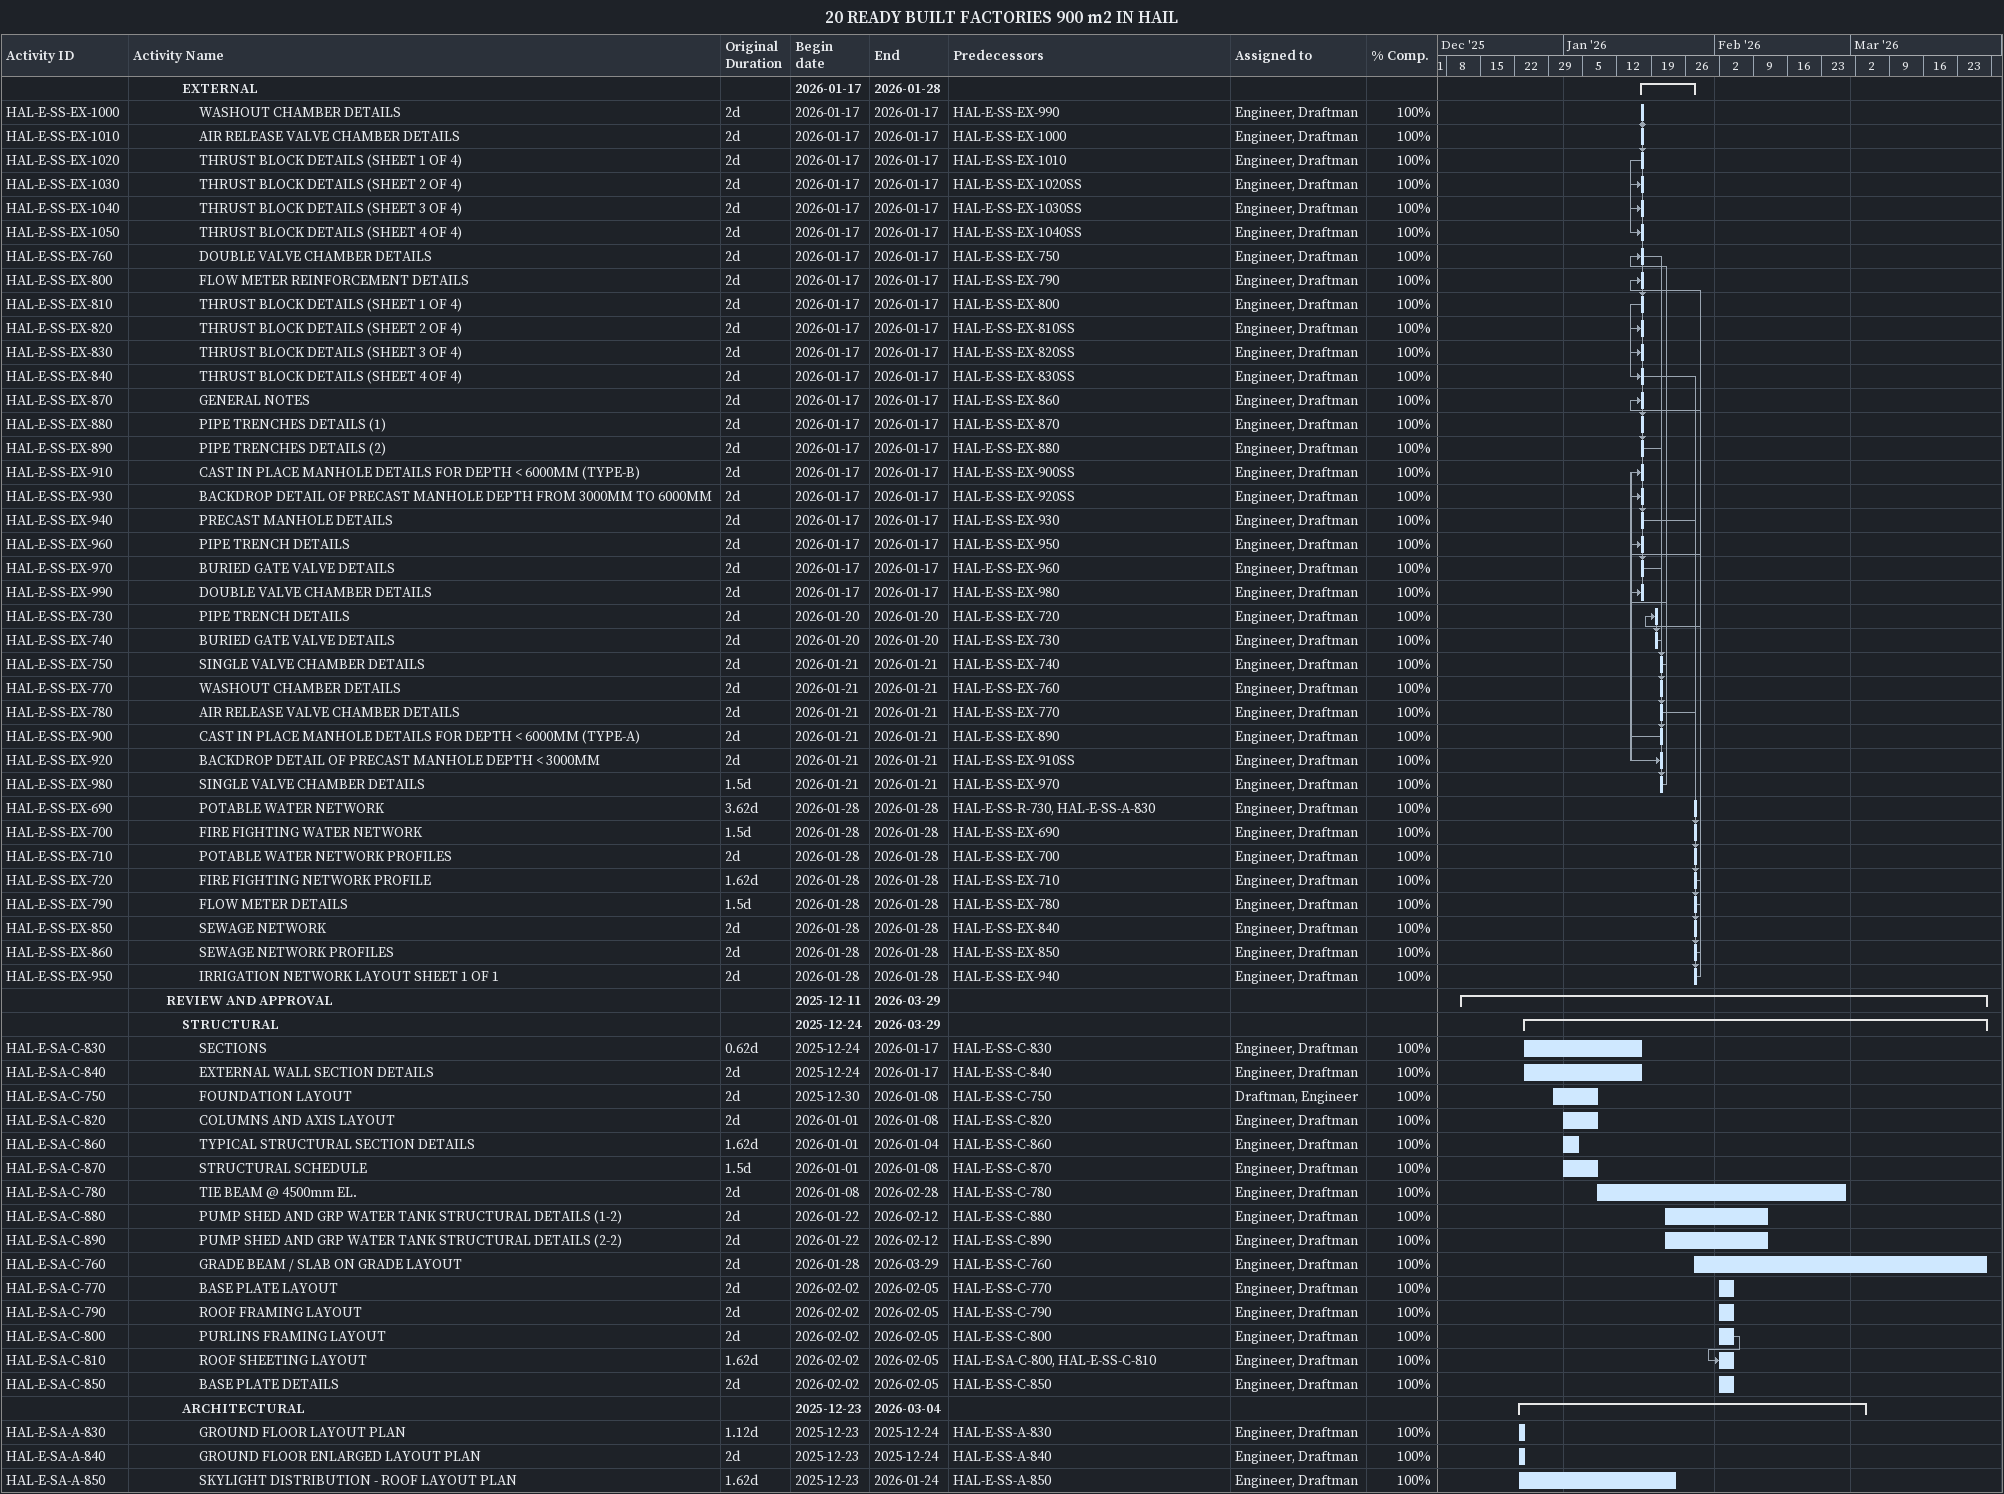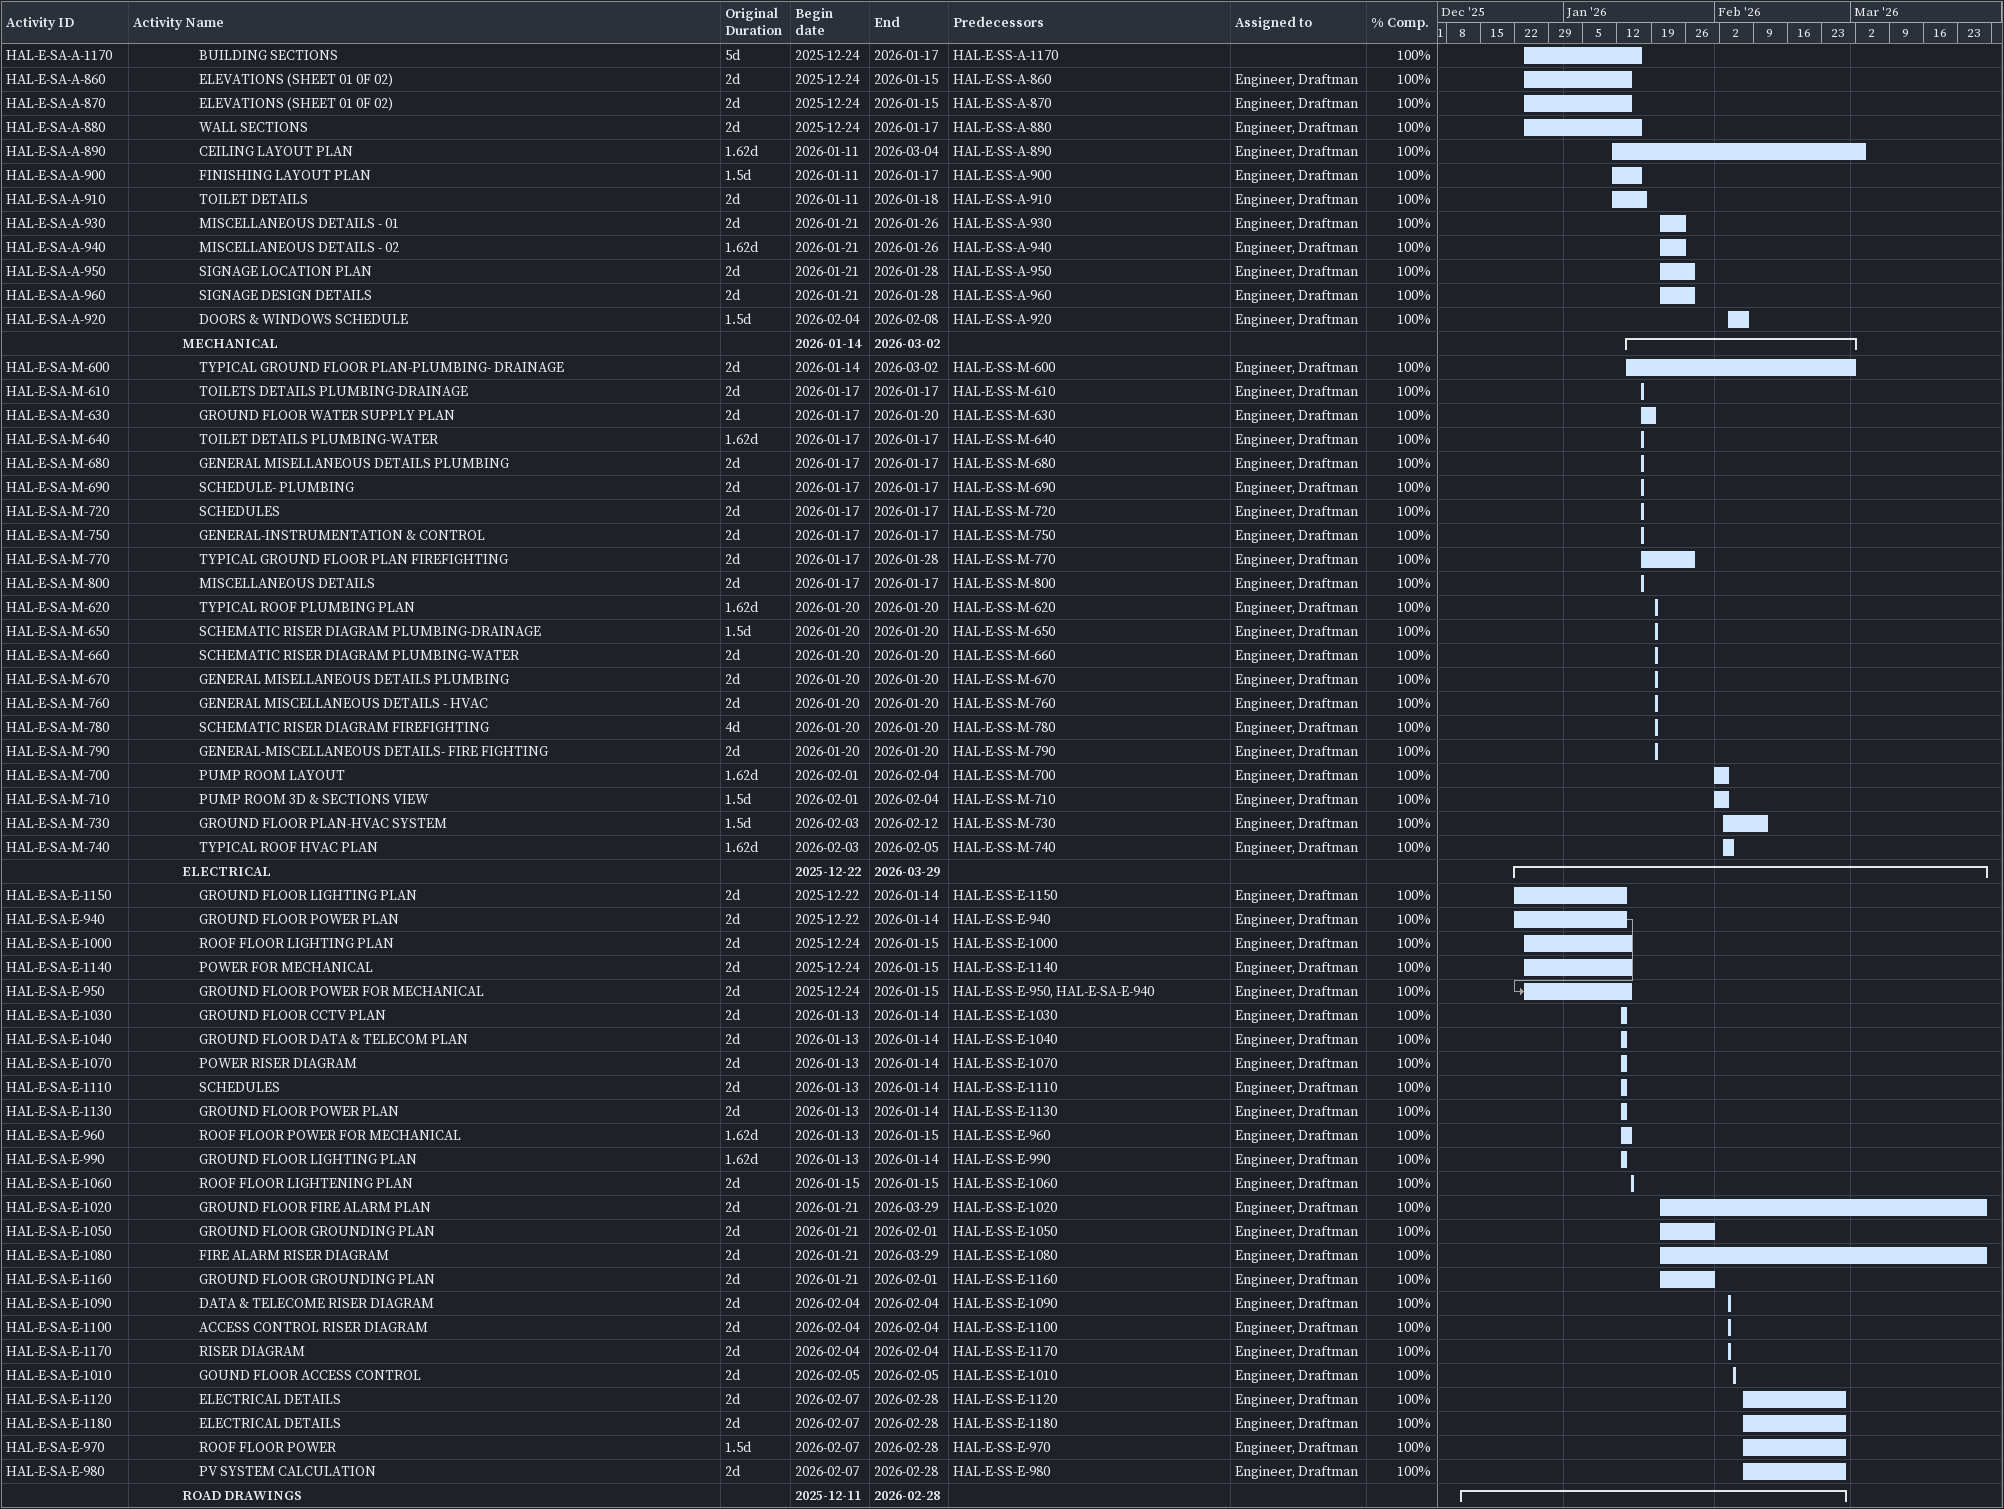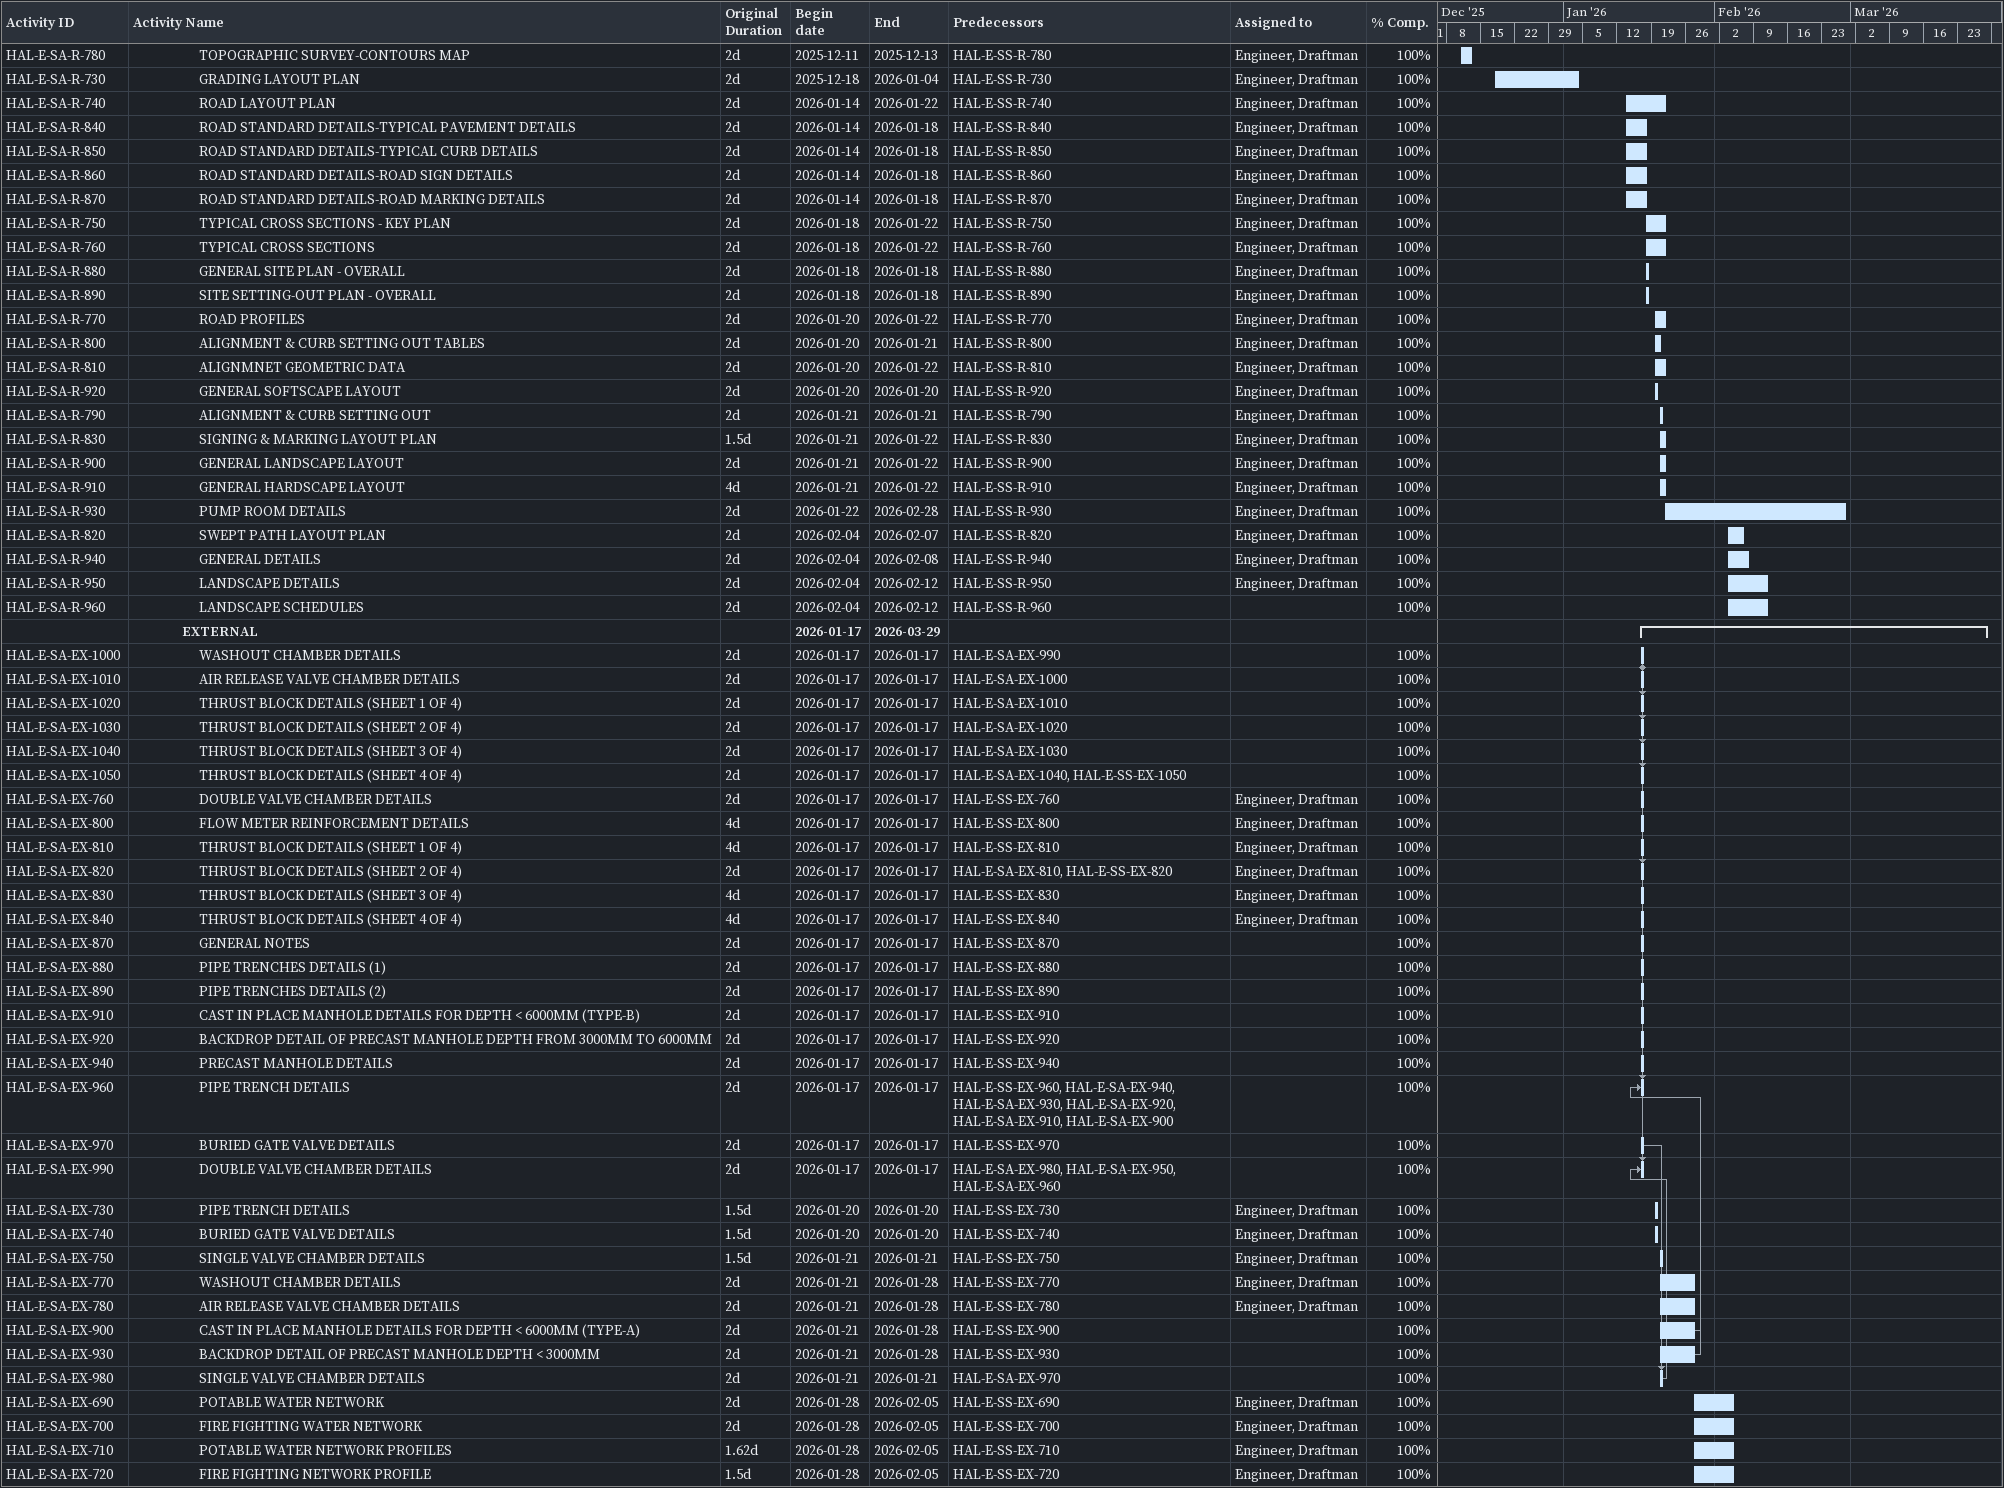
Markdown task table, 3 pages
20 READY BUILT FACTORIES 900 m2 IN HAIL

| ID | Level | Task | Original duration | Start | Finish | Predecessors | Resources | % complete |
|---|---|---|---|---|---|---|---|---|
|  | 4 | **EXTERNAL** |  | 2026-01-17 | 2026-01-28 |  |  |  |
| HAL-E-SS-EX-1000 | 5 | WASHOUT CHAMBER DETAILS | 2d | 2026-01-17 | 2026-01-17 | HAL-E-SS-EX-990 | Engineer, Draftman | 100 |
| HAL-E-SS-EX-1010 | 5 | AIR RELEASE VALVE CHAMBER DETAILS | 2d | 2026-01-17 | 2026-01-17 | HAL-E-SS-EX-1000 | Engineer, Draftman | 100 |
| HAL-E-SS-EX-1020 | 5 | THRUST BLOCK DETAILS (SHEET 1 OF 4) | 2d | 2026-01-17 | 2026-01-17 | HAL-E-SS-EX-1010 | Engineer, Draftman | 100 |
| HAL-E-SS-EX-1030 | 5 | THRUST BLOCK DETAILS (SHEET 2 OF 4) | 2d | 2026-01-17 | 2026-01-17 | HAL-E-SS-EX-1020SS | Engineer, Draftman | 100 |
| HAL-E-SS-EX-1040 | 5 | THRUST BLOCK DETAILS (SHEET 3 OF 4) | 2d | 2026-01-17 | 2026-01-17 | HAL-E-SS-EX-1030SS | Engineer, Draftman | 100 |
| HAL-E-SS-EX-1050 | 5 | THRUST BLOCK DETAILS (SHEET 4 OF 4) | 2d | 2026-01-17 | 2026-01-17 | HAL-E-SS-EX-1040SS | Engineer, Draftman | 100 |
| HAL-E-SS-EX-760 | 5 | DOUBLE VALVE CHAMBER DETAILS | 2d | 2026-01-17 | 2026-01-17 | HAL-E-SS-EX-750 | Engineer, Draftman | 100 |
| HAL-E-SS-EX-800 | 5 | FLOW METER REINFORCEMENT DETAILS | 2d | 2026-01-17 | 2026-01-17 | HAL-E-SS-EX-790 | Engineer, Draftman | 100 |
| HAL-E-SS-EX-810 | 5 | THRUST BLOCK DETAILS (SHEET 1 OF 4) | 2d | 2026-01-17 | 2026-01-17 | HAL-E-SS-EX-800 | Engineer, Draftman | 100 |
| HAL-E-SS-EX-820 | 5 | THRUST BLOCK DETAILS (SHEET 2 OF 4) | 2d | 2026-01-17 | 2026-01-17 | HAL-E-SS-EX-810SS | Engineer, Draftman | 100 |
| HAL-E-SS-EX-830 | 5 | THRUST BLOCK DETAILS (SHEET 3 OF 4) | 2d | 2026-01-17 | 2026-01-17 | HAL-E-SS-EX-820SS | Engineer, Draftman | 100 |
| HAL-E-SS-EX-840 | 5 | THRUST BLOCK DETAILS (SHEET 4 OF 4) | 2d | 2026-01-17 | 2026-01-17 | HAL-E-SS-EX-830SS | Engineer, Draftman | 100 |
| HAL-E-SS-EX-870 | 5 | GENERAL NOTES | 2d | 2026-01-17 | 2026-01-17 | HAL-E-SS-EX-860 | Engineer, Draftman | 100 |
| HAL-E-SS-EX-880 | 5 | PIPE TRENCHES DETAILS (1) | 2d | 2026-01-17 | 2026-01-17 | HAL-E-SS-EX-870 | Engineer, Draftman | 100 |
| HAL-E-SS-EX-890 | 5 | PIPE TRENCHES DETAILS (2) | 2d | 2026-01-17 | 2026-01-17 | HAL-E-SS-EX-880 | Engineer, Draftman | 100 |
| HAL-E-SS-EX-910 | 5 | CAST IN PLACE MANHOLE DETAILS FOR DEPTH < 6000MM (TYPE-B) | 2d | 2026-01-17 | 2026-01-17 | HAL-E-SS-EX-900SS | Engineer, Draftman | 100 |
| HAL-E-SS-EX-930 | 5 | BACKDROP DETAIL OF PRECAST MANHOLE DEPTH FROM 3000MM TO 6000MM | 2d | 2026-01-17 | 2026-01-17 | HAL-E-SS-EX-920SS | Engineer, Draftman | 100 |
| HAL-E-SS-EX-940 | 5 | PRECAST MANHOLE DETAILS | 2d | 2026-01-17 | 2026-01-17 | HAL-E-SS-EX-930 | Engineer, Draftman | 100 |
| HAL-E-SS-EX-960 | 5 | PIPE TRENCH DETAILS | 2d | 2026-01-17 | 2026-01-17 | HAL-E-SS-EX-950 | Engineer, Draftman | 100 |
| HAL-E-SS-EX-970 | 5 | BURIED GATE VALVE DETAILS | 2d | 2026-01-17 | 2026-01-17 | HAL-E-SS-EX-960 | Engineer, Draftman | 100 |
| HAL-E-SS-EX-990 | 5 | DOUBLE VALVE CHAMBER DETAILS | 2d | 2026-01-17 | 2026-01-17 | HAL-E-SS-EX-980 | Engineer, Draftman | 100 |
| HAL-E-SS-EX-730 | 5 | PIPE TRENCH DETAILS | 2d | 2026-01-20 | 2026-01-20 | HAL-E-SS-EX-720 | Engineer, Draftman | 100 |
| HAL-E-SS-EX-740 | 5 | BURIED GATE VALVE DETAILS | 2d | 2026-01-20 | 2026-01-20 | HAL-E-SS-EX-730 | Engineer, Draftman | 100 |
| HAL-E-SS-EX-750 | 5 | SINGLE VALVE CHAMBER DETAILS | 2d | 2026-01-21 | 2026-01-21 | HAL-E-SS-EX-740 | Engineer, Draftman | 100 |
| HAL-E-SS-EX-770 | 5 | WASHOUT CHAMBER DETAILS | 2d | 2026-01-21 | 2026-01-21 | HAL-E-SS-EX-760 | Engineer, Draftman | 100 |
| HAL-E-SS-EX-780 | 5 | AIR RELEASE VALVE CHAMBER DETAILS | 2d | 2026-01-21 | 2026-01-21 | HAL-E-SS-EX-770 | Engineer, Draftman | 100 |
| HAL-E-SS-EX-900 | 5 | CAST IN PLACE MANHOLE DETAILS FOR DEPTH < 6000MM (TYPE-A) | 2d | 2026-01-21 | 2026-01-21 | HAL-E-SS-EX-890 | Engineer, Draftman | 100 |
| HAL-E-SS-EX-920 | 5 | BACKDROP DETAIL OF PRECAST MANHOLE DEPTH < 3000MM | 2d | 2026-01-21 | 2026-01-21 | HAL-E-SS-EX-910SS | Engineer, Draftman | 100 |
| HAL-E-SS-EX-980 | 5 | SINGLE VALVE CHAMBER DETAILS | 1.5d | 2026-01-21 | 2026-01-21 | HAL-E-SS-EX-970 | Engineer, Draftman | 100 |
| HAL-E-SS-EX-690 | 5 | POTABLE WATER NETWORK | 3.62d | 2026-01-28 | 2026-01-28 | HAL-E-SS-R-730, HAL-E-SS-A-830 | Engineer, Draftman | 100 |
| HAL-E-SS-EX-700 | 5 | FIRE FIGHTING WATER NETWORK | 1.5d | 2026-01-28 | 2026-01-28 | HAL-E-SS-EX-690 | Engineer, Draftman | 100 |
| HAL-E-SS-EX-710 | 5 | POTABLE WATER NETWORK PROFILES | 2d | 2026-01-28 | 2026-01-28 | HAL-E-SS-EX-700 | Engineer, Draftman | 100 |
| HAL-E-SS-EX-720 | 5 | FIRE FIGHTING NETWORK PROFILE | 1.62d | 2026-01-28 | 2026-01-28 | HAL-E-SS-EX-710 | Engineer, Draftman | 100 |
| HAL-E-SS-EX-790 | 5 | FLOW METER DETAILS | 1.5d | 2026-01-28 | 2026-01-28 | HAL-E-SS-EX-780 | Engineer, Draftman | 100 |
| HAL-E-SS-EX-850 | 5 | SEWAGE NETWORK | 2d | 2026-01-28 | 2026-01-28 | HAL-E-SS-EX-840 | Engineer, Draftman | 100 |
| HAL-E-SS-EX-860 | 5 | SEWAGE NETWORK PROFILES | 2d | 2026-01-28 | 2026-01-28 | HAL-E-SS-EX-850 | Engineer, Draftman | 100 |
| HAL-E-SS-EX-950 | 5 | IRRIGATION NETWORK LAYOUT SHEET 1 OF 1 | 2d | 2026-01-28 | 2026-01-28 | HAL-E-SS-EX-940 | Engineer, Draftman | 100 |
|  | 3 | **REVIEW AND APPROVAL** |  | 2025-12-11 | 2026-03-29 |  |  |  |
|  | 4 | **STRUCTURAL** |  | 2025-12-24 | 2026-03-29 |  |  |  |
| HAL-E-SA-C-830 | 5 | SECTIONS | 0.62d | 2025-12-24 | 2026-01-17 | HAL-E-SS-C-830 | Engineer, Draftman | 100 |
| HAL-E-SA-C-840 | 5 | EXTERNAL WALL SECTION DETAILS | 2d | 2025-12-24 | 2026-01-17 | HAL-E-SS-C-840 | Engineer, Draftman | 100 |
| HAL-E-SA-C-750 | 5 | FOUNDATION LAYOUT | 2d | 2025-12-30 | 2026-01-08 | HAL-E-SS-C-750 | Draftman, Engineer | 100 |
| HAL-E-SA-C-820 | 5 | COLUMNS AND AXIS LAYOUT | 2d | 2026-01-01 | 2026-01-08 | HAL-E-SS-C-820 | Engineer, Draftman | 100 |
| HAL-E-SA-C-860 | 5 | TYPICAL STRUCTURAL SECTION DETAILS | 1.62d | 2026-01-01 | 2026-01-04 | HAL-E-SS-C-860 | Engineer, Draftman | 100 |
| HAL-E-SA-C-870 | 5 | STRUCTURAL SCHEDULE | 1.5d | 2026-01-01 | 2026-01-08 | HAL-E-SS-C-870 | Engineer, Draftman | 100 |
| HAL-E-SA-C-780 | 5 | TIE BEAM @ 4500mm EL. | 2d | 2026-01-08 | 2026-02-28 | HAL-E-SS-C-780 | Engineer, Draftman | 100 |
| HAL-E-SA-C-880 | 5 | PUMP SHED AND GRP WATER TANK STRUCTURAL DETAILS (1-2) | 2d | 2026-01-22 | 2026-02-12 | HAL-E-SS-C-880 | Engineer, Draftman | 100 |
| HAL-E-SA-C-890 | 5 | PUMP SHED AND GRP WATER TANK STRUCTURAL DETAILS (2-2) | 2d | 2026-01-22 | 2026-02-12 | HAL-E-SS-C-890 | Engineer, Draftman | 100 |
| HAL-E-SA-C-760 | 5 | GRADE BEAM / SLAB ON GRADE LAYOUT | 2d | 2026-01-28 | 2026-03-29 | HAL-E-SS-C-760 | Engineer, Draftman | 100 |
| HAL-E-SA-C-770 | 5 | BASE PLATE LAYOUT | 2d | 2026-02-02 | 2026-02-05 | HAL-E-SS-C-770 | Engineer, Draftman | 100 |
| HAL-E-SA-C-790 | 5 | ROOF FRAMING LAYOUT | 2d | 2026-02-02 | 2026-02-05 | HAL-E-SS-C-790 | Engineer, Draftman | 100 |
| HAL-E-SA-C-800 | 5 | PURLINS FRAMING LAYOUT | 2d | 2026-02-02 | 2026-02-05 | HAL-E-SS-C-800 | Engineer, Draftman | 100 |
| HAL-E-SA-C-810 | 5 | ROOF SHEETING LAYOUT | 1.62d | 2026-02-02 | 2026-02-05 | HAL-E-SA-C-800, HAL-E-SS-C-810 | Engineer, Draftman | 100 |
| HAL-E-SA-C-850 | 5 | BASE PLATE DETAILS | 2d | 2026-02-02 | 2026-02-05 | HAL-E-SS-C-850 | Engineer, Draftman | 100 |
|  | 4 | **ARCHITECTURAL** |  | 2025-12-23 | 2026-03-04 |  |  |  |
| HAL-E-SA-A-830 | 5 | GROUND FLOOR LAYOUT PLAN | 1.12d | 2025-12-23 | 2025-12-24 | HAL-E-SS-A-830 | Engineer, Draftman | 100 |
| HAL-E-SA-A-840 | 5 | GROUND FLOOR ENLARGED LAYOUT PLAN | 2d | 2025-12-23 | 2025-12-24 | HAL-E-SS-A-840 | Engineer, Draftman | 100 |
| HAL-E-SA-A-850 | 5 | SKYLIGHT DISTRIBUTION - ROOF LAYOUT PLAN | 1.62d | 2025-12-23 | 2026-01-24 | HAL-E-SS-A-850 | Engineer, Draftman | 100 |
| HAL-E-SA-A-1170 | 5 | BUILDING SECTIONS | 5d | 2025-12-24 | 2026-01-17 | HAL-E-SS-A-1170 |  | 100 |
| HAL-E-SA-A-860 | 5 | ELEVATIONS (SHEET 01 0F 02) | 2d | 2025-12-24 | 2026-01-15 | HAL-E-SS-A-860 | Engineer, Draftman | 100 |
| HAL-E-SA-A-870 | 5 | ELEVATIONS (SHEET 01 0F 02) | 2d | 2025-12-24 | 2026-01-15 | HAL-E-SS-A-870 | Engineer, Draftman | 100 |
| HAL-E-SA-A-880 | 5 | WALL SECTIONS | 2d | 2025-12-24 | 2026-01-17 | HAL-E-SS-A-880 | Engineer, Draftman | 100 |
| HAL-E-SA-A-890 | 5 | CEILING LAYOUT PLAN | 1.62d | 2026-01-11 | 2026-03-04 | HAL-E-SS-A-890 | Engineer, Draftman | 100 |
| HAL-E-SA-A-900 | 5 | FINISHING LAYOUT PLAN | 1.5d | 2026-01-11 | 2026-01-17 | HAL-E-SS-A-900 | Engineer, Draftman | 100 |
| HAL-E-SA-A-910 | 5 | TOILET DETAILS | 2d | 2026-01-11 | 2026-01-18 | HAL-E-SS-A-910 | Engineer, Draftman | 100 |
| HAL-E-SA-A-930 | 5 | MISCELLANEOUS DETAILS - 01 | 2d | 2026-01-21 | 2026-01-26 | HAL-E-SS-A-930 | Engineer, Draftman | 100 |
| HAL-E-SA-A-940 | 5 | MISCELLANEOUS DETAILS - 02 | 1.62d | 2026-01-21 | 2026-01-26 | HAL-E-SS-A-940 | Engineer, Draftman | 100 |
| HAL-E-SA-A-950 | 5 | SIGNAGE LOCATION PLAN | 2d | 2026-01-21 | 2026-01-28 | HAL-E-SS-A-950 | Engineer, Draftman | 100 |
| HAL-E-SA-A-960 | 5 | SIGNAGE DESIGN DETAILS | 2d | 2026-01-21 | 2026-01-28 | HAL-E-SS-A-960 | Engineer, Draftman | 100 |
| HAL-E-SA-A-920 | 5 | DOORS & WINDOWS SCHEDULE | 1.5d | 2026-02-04 | 2026-02-08 | HAL-E-SS-A-920 | Engineer, Draftman | 100 |
|  | 4 | **MECHANICAL** |  | 2026-01-14 | 2026-03-02 |  |  |  |
| HAL-E-SA-M-600 | 5 | TYPICAL GROUND FLOOR PLAN-PLUMBING- DRAINAGE | 2d | 2026-01-14 | 2026-03-02 | HAL-E-SS-M-600 | Engineer, Draftman | 100 |
| HAL-E-SA-M-610 | 5 | TOILETS DETAILS PLUMBING-DRAINAGE | 2d | 2026-01-17 | 2026-01-17 | HAL-E-SS-M-610 | Engineer, Draftman | 100 |
| HAL-E-SA-M-630 | 5 | GROUND FLOOR WATER SUPPLY PLAN | 2d | 2026-01-17 | 2026-01-20 | HAL-E-SS-M-630 | Engineer, Draftman | 100 |
| HAL-E-SA-M-640 | 5 | TOILET DETAILS PLUMBING-WATER | 1.62d | 2026-01-17 | 2026-01-17 | HAL-E-SS-M-640 | Engineer, Draftman | 100 |
| HAL-E-SA-M-680 | 5 | GENERAL MISELLANEOUS DETAILS PLUMBING | 2d | 2026-01-17 | 2026-01-17 | HAL-E-SS-M-680 | Engineer, Draftman | 100 |
| HAL-E-SA-M-690 | 5 | SCHEDULE- PLUMBING | 2d | 2026-01-17 | 2026-01-17 | HAL-E-SS-M-690 | Engineer, Draftman | 100 |
| HAL-E-SA-M-720 | 5 | SCHEDULES | 2d | 2026-01-17 | 2026-01-17 | HAL-E-SS-M-720 | Engineer, Draftman | 100 |
| HAL-E-SA-M-750 | 5 | GENERAL-INSTRUMENTATION & CONTROL | 2d | 2026-01-17 | 2026-01-17 | HAL-E-SS-M-750 | Engineer, Draftman | 100 |
| HAL-E-SA-M-770 | 5 | TYPICAL GROUND FLOOR PLAN FIREFIGHTING | 2d | 2026-01-17 | 2026-01-28 | HAL-E-SS-M-770 | Engineer, Draftman | 100 |
| HAL-E-SA-M-800 | 5 | MISCELLANEOUS DETAILS | 2d | 2026-01-17 | 2026-01-17 | HAL-E-SS-M-800 | Engineer, Draftman | 100 |
| HAL-E-SA-M-620 | 5 | TYPICAL ROOF PLUMBING PLAN | 1.62d | 2026-01-20 | 2026-01-20 | HAL-E-SS-M-620 | Engineer, Draftman | 100 |
| HAL-E-SA-M-650 | 5 | SCHEMATIC RISER DIAGRAM PLUMBING-DRAINAGE | 1.5d | 2026-01-20 | 2026-01-20 | HAL-E-SS-M-650 | Engineer, Draftman | 100 |
| HAL-E-SA-M-660 | 5 | SCHEMATIC RISER DIAGRAM PLUMBING-WATER | 2d | 2026-01-20 | 2026-01-20 | HAL-E-SS-M-660 | Engineer, Draftman | 100 |
| HAL-E-SA-M-670 | 5 | GENERAL MISELLANEOUS DETAILS PLUMBING | 2d | 2026-01-20 | 2026-01-20 | HAL-E-SS-M-670 | Engineer, Draftman | 100 |
| HAL-E-SA-M-760 | 5 | GENERAL MISCELLANEOUS DETAILS - HVAC | 2d | 2026-01-20 | 2026-01-20 | HAL-E-SS-M-760 | Engineer, Draftman | 100 |
| HAL-E-SA-M-780 | 5 | SCHEMATIC RISER DIAGRAM FIREFIGHTING | 4d | 2026-01-20 | 2026-01-20 | HAL-E-SS-M-780 | Engineer, Draftman | 100 |
| HAL-E-SA-M-790 | 5 | GENERAL-MISCELLANEOUS DETAILS- FIRE FIGHTING | 2d | 2026-01-20 | 2026-01-20 | HAL-E-SS-M-790 | Engineer, Draftman | 100 |
| HAL-E-SA-M-700 | 5 | PUMP ROOM LAYOUT | 1.62d | 2026-02-01 | 2026-02-04 | HAL-E-SS-M-700 | Engineer, Draftman | 100 |
| HAL-E-SA-M-710 | 5 | PUMP ROOM 3D & SECTIONS VIEW | 1.5d | 2026-02-01 | 2026-02-04 | HAL-E-SS-M-710 | Engineer, Draftman | 100 |
| HAL-E-SA-M-730 | 5 | GROUND FLOOR PLAN-HVAC SYSTEM | 1.5d | 2026-02-03 | 2026-02-12 | HAL-E-SS-M-730 | Engineer, Draftman | 100 |
| HAL-E-SA-M-740 | 5 | TYPICAL ROOF HVAC PLAN | 1.62d | 2026-02-03 | 2026-02-05 | HAL-E-SS-M-740 | Engineer, Draftman | 100 |
|  | 4 | **ELECTRICAL** |  | 2025-12-22 | 2026-03-29 |  |  |  |
| HAL-E-SA-E-1150 | 5 | GROUND FLOOR LIGHTING PLAN | 2d | 2025-12-22 | 2026-01-14 | HAL-E-SS-E-1150 | Engineer, Draftman | 100 |
| HAL-E-SA-E-940 | 5 | GROUND FLOOR POWER PLAN | 2d | 2025-12-22 | 2026-01-14 | HAL-E-SS-E-940 | Engineer, Draftman | 100 |
| HAL-E-SA-E-1000 | 5 | ROOF FLOOR LIGHTING PLAN | 2d | 2025-12-24 | 2026-01-15 | HAL-E-SS-E-1000 | Engineer, Draftman | 100 |
| HAL-E-SA-E-1140 | 5 | POWER FOR MECHANICAL | 2d | 2025-12-24 | 2026-01-15 | HAL-E-SS-E-1140 | Engineer, Draftman | 100 |
| HAL-E-SA-E-950 | 5 | GROUND FLOOR POWER FOR MECHANICAL | 2d | 2025-12-24 | 2026-01-15 | HAL-E-SS-E-950, HAL-E-SA-E-940 | Engineer, Draftman | 100 |
| HAL-E-SA-E-1030 | 5 | GROUND FLOOR CCTV PLAN | 2d | 2026-01-13 | 2026-01-14 | HAL-E-SS-E-1030 | Engineer, Draftman | 100 |
| HAL-E-SA-E-1040 | 5 | GROUND FLOOR DATA & TELECOM PLAN | 2d | 2026-01-13 | 2026-01-14 | HAL-E-SS-E-1040 | Engineer, Draftman | 100 |
| HAL-E-SA-E-1070 | 5 | POWER RISER DIAGRAM | 2d | 2026-01-13 | 2026-01-14 | HAL-E-SS-E-1070 | Engineer, Draftman | 100 |
| HAL-E-SA-E-1110 | 5 | SCHEDULES | 2d | 2026-01-13 | 2026-01-14 | HAL-E-SS-E-1110 | Engineer, Draftman | 100 |
| HAL-E-SA-E-1130 | 5 | GROUND FLOOR POWER PLAN | 2d | 2026-01-13 | 2026-01-14 | HAL-E-SS-E-1130 | Engineer, Draftman | 100 |
| HAL-E-SA-E-960 | 5 | ROOF FLOOR POWER FOR MECHANICAL | 1.62d | 2026-01-13 | 2026-01-15 | HAL-E-SS-E-960 | Engineer, Draftman | 100 |
| HAL-E-SA-E-990 | 5 | GROUND FLOOR LIGHTING PLAN | 1.62d | 2026-01-13 | 2026-01-14 | HAL-E-SS-E-990 | Engineer, Draftman | 100 |
| HAL-E-SA-E-1060 | 5 | ROOF FLOOR LIGHTENING PLAN | 2d | 2026-01-15 | 2026-01-15 | HAL-E-SS-E-1060 | Engineer, Draftman | 100 |
| HAL-E-SA-E-1020 | 5 | GROUND FLOOR FIRE ALARM PLAN | 2d | 2026-01-21 | 2026-03-29 | HAL-E-SS-E-1020 | Engineer, Draftman | 100 |
| HAL-E-SA-E-1050 | 5 | GROUND FLOOR GROUNDING PLAN | 2d | 2026-01-21 | 2026-02-01 | HAL-E-SS-E-1050 | Engineer, Draftman | 100 |
| HAL-E-SA-E-1080 | 5 | FIRE ALARM RISER DIAGRAM | 2d | 2026-01-21 | 2026-03-29 | HAL-E-SS-E-1080 | Engineer, Draftman | 100 |
| HAL-E-SA-E-1160 | 5 | GROUND FLOOR GROUNDING PLAN | 2d | 2026-01-21 | 2026-02-01 | HAL-E-SS-E-1160 | Engineer, Draftman | 100 |
| HAL-E-SA-E-1090 | 5 | DATA & TELECOME RISER DIAGRAM | 2d | 2026-02-04 | 2026-02-04 | HAL-E-SS-E-1090 | Engineer, Draftman | 100 |
| HAL-E-SA-E-1100 | 5 | ACCESS CONTROL RISER DIAGRAM | 2d | 2026-02-04 | 2026-02-04 | HAL-E-SS-E-1100 | Engineer, Draftman | 100 |
| HAL-E-SA-E-1170 | 5 | RISER DIAGRAM | 2d | 2026-02-04 | 2026-02-04 | HAL-E-SS-E-1170 | Engineer, Draftman | 100 |
| HAL-E-SA-E-1010 | 5 | GOUND FLOOR ACCESS CONTROL | 2d | 2026-02-05 | 2026-02-05 | HAL-E-SS-E-1010 | Engineer, Draftman | 100 |
| HAL-E-SA-E-1120 | 5 | ELECTRICAL DETAILS | 2d | 2026-02-07 | 2026-02-28 | HAL-E-SS-E-1120 | Engineer, Draftman | 100 |
| HAL-E-SA-E-1180 | 5 | ELECTRICAL DETAILS | 2d | 2026-02-07 | 2026-02-28 | HAL-E-SS-E-1180 | Engineer, Draftman | 100 |
| HAL-E-SA-E-970 | 5 | ROOF FLOOR POWER | 1.5d | 2026-02-07 | 2026-02-28 | HAL-E-SS-E-970 | Engineer, Draftman | 100 |
| HAL-E-SA-E-980 | 5 | PV SYSTEM CALCULATION | 2d | 2026-02-07 | 2026-02-28 | HAL-E-SS-E-980 | Engineer, Draftman | 100 |
|  | 4 | **ROAD DRAWINGS** |  | 2025-12-11 | 2026-02-28 |  |  |  |
| HAL-E-SA-R-780 | 5 | TOPOGRAPHIC SURVEY-CONTOURS MAP | 2d | 2025-12-11 | 2025-12-13 | HAL-E-SS-R-780 | Engineer, Draftman | 100 |
| HAL-E-SA-R-730 | 5 | GRADING LAYOUT PLAN | 2d | 2025-12-18 | 2026-01-04 | HAL-E-SS-R-730 | Engineer, Draftman | 100 |
| HAL-E-SA-R-740 | 5 | ROAD LAYOUT PLAN | 2d | 2026-01-14 | 2026-01-22 | HAL-E-SS-R-740 | Engineer, Draftman | 100 |
| HAL-E-SA-R-840 | 5 | ROAD STANDARD DETAILS-TYPICAL PAVEMENT DETAILS | 2d | 2026-01-14 | 2026-01-18 | HAL-E-SS-R-840 | Engineer, Draftman | 100 |
| HAL-E-SA-R-850 | 5 | ROAD STANDARD DETAILS-TYPICAL CURB DETAILS | 2d | 2026-01-14 | 2026-01-18 | HAL-E-SS-R-850 | Engineer, Draftman | 100 |
| HAL-E-SA-R-860 | 5 | ROAD STANDARD DETAILS-ROAD SIGN DETAILS | 2d | 2026-01-14 | 2026-01-18 | HAL-E-SS-R-860 | Engineer, Draftman | 100 |
| HAL-E-SA-R-870 | 5 | ROAD STANDARD DETAILS-ROAD MARKING DETAILS | 2d | 2026-01-14 | 2026-01-18 | HAL-E-SS-R-870 | Engineer, Draftman | 100 |
| HAL-E-SA-R-750 | 5 | TYPICAL CROSS SECTIONS - KEY PLAN | 2d | 2026-01-18 | 2026-01-22 | HAL-E-SS-R-750 | Engineer, Draftman | 100 |
| HAL-E-SA-R-760 | 5 | TYPICAL CROSS SECTIONS | 2d | 2026-01-18 | 2026-01-22 | HAL-E-SS-R-760 | Engineer, Draftman | 100 |
| HAL-E-SA-R-880 | 5 | GENERAL SITE PLAN - OVERALL | 2d | 2026-01-18 | 2026-01-18 | HAL-E-SS-R-880 | Engineer, Draftman | 100 |
| HAL-E-SA-R-890 | 5 | SITE SETTING-OUT PLAN - OVERALL | 2d | 2026-01-18 | 2026-01-18 | HAL-E-SS-R-890 | Engineer, Draftman | 100 |
| HAL-E-SA-R-770 | 5 | ROAD PROFILES | 2d | 2026-01-20 | 2026-01-22 | HAL-E-SS-R-770 | Engineer, Draftman | 100 |
| HAL-E-SA-R-800 | 5 | ALIGNMENT & CURB SETTING OUT TABLES | 2d | 2026-01-20 | 2026-01-21 | HAL-E-SS-R-800 | Engineer, Draftman | 100 |
| HAL-E-SA-R-810 | 5 | ALIGNMNET GEOMETRIC DATA | 2d | 2026-01-20 | 2026-01-22 | HAL-E-SS-R-810 | Engineer, Draftman | 100 |
| HAL-E-SA-R-920 | 5 | GENERAL SOFTSCAPE LAYOUT | 2d | 2026-01-20 | 2026-01-20 | HAL-E-SS-R-920 | Engineer, Draftman | 100 |
| HAL-E-SA-R-790 | 5 | ALIGNMENT & CURB SETTING OUT | 2d | 2026-01-21 | 2026-01-21 | HAL-E-SS-R-790 | Engineer, Draftman | 100 |
| HAL-E-SA-R-830 | 5 | SIGNING & MARKING LAYOUT PLAN | 1.5d | 2026-01-21 | 2026-01-22 | HAL-E-SS-R-830 | Engineer, Draftman | 100 |
| HAL-E-SA-R-900 | 5 | GENERAL LANDSCAPE LAYOUT | 2d | 2026-01-21 | 2026-01-22 | HAL-E-SS-R-900 | Engineer, Draftman | 100 |
| HAL-E-SA-R-910 | 5 | GENERAL HARDSCAPE LAYOUT | 4d | 2026-01-21 | 2026-01-22 | HAL-E-SS-R-910 | Engineer, Draftman | 100 |
| HAL-E-SA-R-930 | 5 | PUMP ROOM DETAILS | 2d | 2026-01-22 | 2026-02-28 | HAL-E-SS-R-930 | Engineer, Draftman | 100 |
| HAL-E-SA-R-820 | 5 | SWEPT PATH LAYOUT PLAN | 2d | 2026-02-04 | 2026-02-07 | HAL-E-SS-R-820 | Engineer, Draftman | 100 |
| HAL-E-SA-R-940 | 5 | GENERAL DETAILS | 2d | 2026-02-04 | 2026-02-08 | HAL-E-SS-R-940 | Engineer, Draftman | 100 |
| HAL-E-SA-R-950 | 5 | LANDSCAPE DETAILS | 2d | 2026-02-04 | 2026-02-12 | HAL-E-SS-R-950 | Engineer, Draftman | 100 |
| HAL-E-SA-R-960 | 5 | LANDSCAPE SCHEDULES | 2d | 2026-02-04 | 2026-02-12 | HAL-E-SS-R-960 |  | 100 |
|  | 4 | **EXTERNAL** |  | 2026-01-17 | 2026-03-29 |  |  |  |
| HAL-E-SA-EX-1000 | 5 | WASHOUT CHAMBER DETAILS | 2d | 2026-01-17 | 2026-01-17 | HAL-E-SA-EX-990 |  | 100 |
| HAL-E-SA-EX-1010 | 5 | AIR RELEASE VALVE CHAMBER DETAILS | 2d | 2026-01-17 | 2026-01-17 | HAL-E-SA-EX-1000 |  | 100 |
| HAL-E-SA-EX-1020 | 5 | THRUST BLOCK DETAILS (SHEET 1 OF 4) | 2d | 2026-01-17 | 2026-01-17 | HAL-E-SA-EX-1010 |  | 100 |
| HAL-E-SA-EX-1030 | 5 | THRUST BLOCK DETAILS (SHEET 2 OF 4) | 2d | 2026-01-17 | 2026-01-17 | HAL-E-SA-EX-1020 |  | 100 |
| HAL-E-SA-EX-1040 | 5 | THRUST BLOCK DETAILS (SHEET 3 OF 4) | 2d | 2026-01-17 | 2026-01-17 | HAL-E-SA-EX-1030 |  | 100 |
| HAL-E-SA-EX-1050 | 5 | THRUST BLOCK DETAILS (SHEET 4 OF 4) | 2d | 2026-01-17 | 2026-01-17 | HAL-E-SA-EX-1040, HAL-E-SS-EX-1050 |  | 100 |
| HAL-E-SA-EX-760 | 5 | DOUBLE VALVE CHAMBER DETAILS | 2d | 2026-01-17 | 2026-01-17 | HAL-E-SS-EX-760 | Engineer, Draftman | 100 |
| HAL-E-SA-EX-800 | 5 | FLOW METER REINFORCEMENT DETAILS | 4d | 2026-01-17 | 2026-01-17 | HAL-E-SS-EX-800 | Engineer, Draftman | 100 |
| HAL-E-SA-EX-810 | 5 | THRUST BLOCK DETAILS (SHEET 1 OF 4) | 4d | 2026-01-17 | 2026-01-17 | HAL-E-SS-EX-810 | Engineer, Draftman | 100 |
| HAL-E-SA-EX-820 | 5 | THRUST BLOCK DETAILS (SHEET 2 OF 4) | 2d | 2026-01-17 | 2026-01-17 | HAL-E-SA-EX-810, HAL-E-SS-EX-820 | Engineer, Draftman | 100 |
| HAL-E-SA-EX-830 | 5 | THRUST BLOCK DETAILS (SHEET 3 OF 4) | 4d | 2026-01-17 | 2026-01-17 | HAL-E-SS-EX-830 | Engineer, Draftman | 100 |
| HAL-E-SA-EX-840 | 5 | THRUST BLOCK DETAILS (SHEET 4 OF 4) | 4d | 2026-01-17 | 2026-01-17 | HAL-E-SS-EX-840 | Engineer, Draftman | 100 |
| HAL-E-SA-EX-870 | 5 | GENERAL NOTES | 2d | 2026-01-17 | 2026-01-17 | HAL-E-SS-EX-870 |  | 100 |
| HAL-E-SA-EX-880 | 5 | PIPE TRENCHES DETAILS (1) | 2d | 2026-01-17 | 2026-01-17 | HAL-E-SS-EX-880 |  | 100 |
| HAL-E-SA-EX-890 | 5 | PIPE TRENCHES DETAILS (2) | 2d | 2026-01-17 | 2026-01-17 | HAL-E-SS-EX-890 |  | 100 |
| HAL-E-SA-EX-910 | 5 | CAST IN PLACE MANHOLE DETAILS FOR DEPTH < 6000MM (TYPE-B) | 2d | 2026-01-17 | 2026-01-17 | HAL-E-SS-EX-910 |  | 100 |
| HAL-E-SA-EX-920 | 5 | BACKDROP DETAIL OF PRECAST MANHOLE DEPTH FROM 3000MM TO 6000MM | 2d | 2026-01-17 | 2026-01-17 | HAL-E-SS-EX-920 |  | 100 |
| HAL-E-SA-EX-940 | 5 | PRECAST MANHOLE DETAILS | 2d | 2026-01-17 | 2026-01-17 | HAL-E-SS-EX-940 |  | 100 |
| HAL-E-SA-EX-960 | 5 | PIPE TRENCH DETAILS | 2d | 2026-01-17 | 2026-01-17 | HAL-E-SS-EX-960, HAL-E-SA-EX-940, HAL-E-SA-EX-930, HAL-E-SA-EX-920, HAL-E-SA-EX-910, HAL-E-SA-EX-900 |  | 100 |
| HAL-E-SA-EX-970 | 5 | BURIED GATE VALVE DETAILS | 2d | 2026-01-17 | 2026-01-17 | HAL-E-SS-EX-970 |  | 100 |
| HAL-E-SA-EX-990 | 5 | DOUBLE VALVE CHAMBER DETAILS | 2d | 2026-01-17 | 2026-01-17 | HAL-E-SA-EX-980, HAL-E-SA-EX-950, HAL-E-SA-EX-960 |  | 100 |
| HAL-E-SA-EX-730 | 5 | PIPE TRENCH DETAILS | 1.5d | 2026-01-20 | 2026-01-20 | HAL-E-SS-EX-730 | Engineer, Draftman | 100 |
| HAL-E-SA-EX-740 | 5 | BURIED GATE VALVE DETAILS | 1.5d | 2026-01-20 | 2026-01-20 | HAL-E-SS-EX-740 | Engineer, Draftman | 100 |
| HAL-E-SA-EX-750 | 5 | SINGLE VALVE CHAMBER DETAILS | 1.5d | 2026-01-21 | 2026-01-21 | HAL-E-SS-EX-750 | Engineer, Draftman | 100 |
| HAL-E-SA-EX-770 | 5 | WASHOUT CHAMBER DETAILS | 2d | 2026-01-21 | 2026-01-28 | HAL-E-SS-EX-770 | Engineer, Draftman | 100 |
| HAL-E-SA-EX-780 | 5 | AIR RELEASE VALVE CHAMBER DETAILS | 2d | 2026-01-21 | 2026-01-28 | HAL-E-SS-EX-780 | Engineer, Draftman | 100 |
| HAL-E-SA-EX-900 | 5 | CAST IN PLACE MANHOLE DETAILS FOR DEPTH < 6000MM (TYPE-A) | 2d | 2026-01-21 | 2026-01-28 | HAL-E-SS-EX-900 |  | 100 |
| HAL-E-SA-EX-930 | 5 | BACKDROP DETAIL OF PRECAST MANHOLE DEPTH < 3000MM | 2d | 2026-01-21 | 2026-01-28 | HAL-E-SS-EX-930 |  | 100 |
| HAL-E-SA-EX-980 | 5 | SINGLE VALVE CHAMBER DETAILS | 2d | 2026-01-21 | 2026-01-21 | HAL-E-SA-EX-970 |  | 100 |
| HAL-E-SA-EX-690 | 5 | POTABLE WATER NETWORK | 2d | 2026-01-28 | 2026-02-05 | HAL-E-SS-EX-690 | Engineer, Draftman | 100 |
| HAL-E-SA-EX-700 | 5 | FIRE FIGHTING WATER NETWORK | 2d | 2026-01-28 | 2026-02-05 | HAL-E-SS-EX-700 | Engineer, Draftman | 100 |
| HAL-E-SA-EX-710 | 5 | POTABLE WATER NETWORK PROFILES | 1.62d | 2026-01-28 | 2026-02-05 | HAL-E-SS-EX-710 | Engineer, Draftman | 100 |
| HAL-E-SA-EX-720 | 5 | FIRE FIGHTING NETWORK PROFILE | 1.5d | 2026-01-28 | 2026-02-05 | HAL-E-SS-EX-720 | Engineer, Draftman | 100 |
